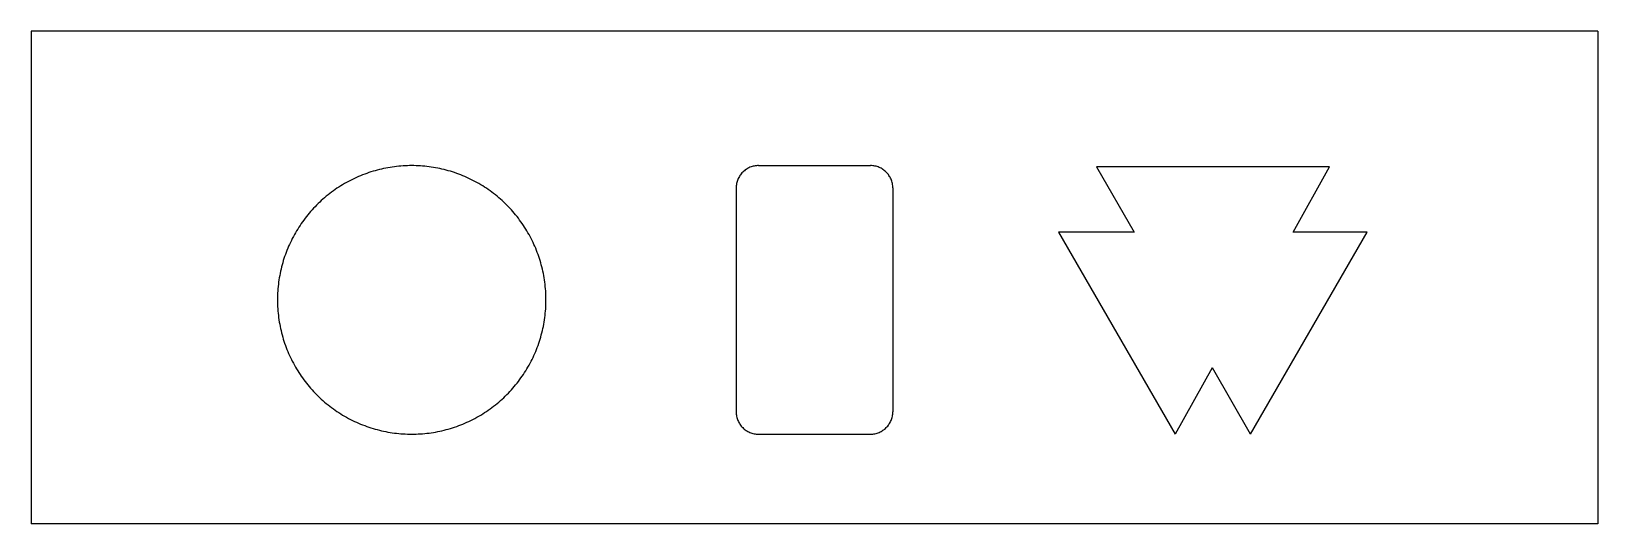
# Model space of a CAD drawing. Extents: x -1 to 38406, y 34 to 10041.
# Drawn here: x 28924 to 38406, y 5072 to 8052 of the extents above; entities that cross this region are included whole.
import ezdxf

# ---------------------------------------------------------------- set-up
doc = ezdxf.new("R2010")
doc.units = 0

msp = doc.modelspace()

# ---------------------------------------------------------------- linework, layer by layer
at = {"layer": 'Visible'}
for p, q in [((38406.5, 8052.25), (28923.8, 8052.25)), ((28923.8, 8052.25), (28923.8, 5071.98)), ((38406.5, 8052.25), (38406.5, 5071.98)), ((31005.237197, 7208.706103), (30992.490464, 7204.984126)), ((31018.029343, 7212.215396), (31005.237197, 7208.706103)), ((31030.86423, 7215.512004), (31018.029343, 7212.215396)), ((31043.739187, 7218.595928), (31030.86423, 7215.512004)), ((31056.651543, 7221.467167), (31043.739187, 7218.595928)), ((31069.598627, 7224.125722), (31056.651543, 7221.467167)), ((31082.577766, 7226.571593), (31069.598627, 7224.125722)), ((31095.586291, 7228.80478), (31082.577766, 7226.571593)), ((31108.621528, 7230.825281), (31095.586291, 7228.80478)), ((31121.680808, 7232.633099), (31108.621528, 7230.825281)), ((31134.761459, 7234.228232), (31121.680808, 7232.633099)), ((31147.860808, 7235.610681), (31134.761459, 7234.228232)), ((31160.976186, 7236.780445), (31147.860808, 7235.610681)), ((31174.104921, 7237.737525), (31160.976186, 7236.780445)), ((31187.244341, 7238.48192), (31174.104921, 7237.737525)), ((31200.391775, 7239.013631), (31187.244341, 7238.48192)), ((31213.544552, 7239.332658), (31200.391775, 7239.013631)), ((31226.7, 7239.439), (31213.544552, 7239.332658)), ((31239.855448, 7239.332658), (31226.7, 7239.439)), ((31253.008225, 7239.013631), (31239.855448, 7239.332658)), ((31266.155659, 7238.48192), (31253.008225, 7239.013631)), ((31279.295079, 7237.737525), (31266.155659, 7238.48192)), ((31292.423814, 7236.780445), (31279.295079, 7237.737525)), ((31305.539192, 7235.610681), (31292.423814, 7236.780445)), ((31318.638541, 7234.228232), (31305.539192, 7235.610681)), ((31331.719192, 7232.633099), (31318.638541, 7234.228232)), ((31344.778472, 7230.825281), (31331.719192, 7232.633099)), ((31357.813709, 7228.80478), (31344.778472, 7230.825281)), ((31370.822234, 7226.571593), (31357.813709, 7228.80478)), ((31383.801373, 7224.125722), (31370.822234, 7226.571593)), ((31396.748457, 7221.467167), (31383.801373, 7224.125722)), ((31409.660813, 7218.595928), (31396.748457, 7221.467167)), ((31422.53577, 7215.512004), (31409.660813, 7218.595928)), ((31435.370657, 7212.215396), (31422.53577, 7215.512004)), ((31448.162803, 7208.706103), (31435.370657, 7212.215396)), ((31460.909536, 7204.984126), (31448.162803, 7208.706103)), ((33240.546725, 7208.751532), (33235.478024, 7204.384843)), ((33245.805365, 7212.848102), (33240.546725, 7208.751532)), ((33251.24284, 7216.669953), (33245.805365, 7212.848102)), ((33256.848047, 7220.212487), (33251.24284, 7216.669953)), ((33262.609882, 7223.471103), (33256.848047, 7220.212487)), ((33268.517242, 7226.441204), (33262.609882, 7223.471103)), ((33274.559023, 7229.118189), (33268.517242, 7226.441204)), ((33280.724122, 7231.497459), (33274.559023, 7229.118189)), ((33287.001435, 7233.574415), (33280.724122, 7231.497459)), ((33293.379857, 7235.344458), (33287.001435, 7233.574415)), ((33299.848287, 7236.802988), (33293.379857, 7235.344458)), ((33306.395619, 7237.945407), (33299.848287, 7236.802988)), ((33313.010751, 7238.767115), (33306.395619, 7237.945407)), ((33319.68258, 7239.263512), (33313.010751, 7238.767115)), ((33326.4, 7239.43), (33319.68258, 7239.263512)), ((33326.5, 7239.45), (34003.8, 7239.45)), ((34010.704114, 7239.260731), (34003.733, 7239.437)), ((34017.583714, 7238.737599), (34010.704114, 7239.260731)), ((34024.363288, 7237.876116), (34017.583714, 7238.737599)), ((34031.034326, 7236.684792), (34024.363288, 7237.876116)), ((34037.588314, 7235.17214), (34031.034326, 7236.684792)), ((34044.016742, 7233.346672), (34037.588314, 7235.17214)), ((34050.311098, 7231.216898), (34044.016742, 7233.346672)), ((34056.46287, 7228.791332), (34050.311098, 7231.216898)), ((34062.463547, 7226.078483), (34056.46287, 7228.791332)), ((34068.304616, 7223.086865), (34062.463547, 7226.078483)), ((34073.977567, 7219.824988), (34068.304616, 7223.086865)), ((34079.473888, 7216.301364), (34073.977567, 7219.824988)), ((34084.785067, 7212.524505), (34079.473888, 7216.301364)), ((34089.902592, 7208.502923), (34084.785067, 7212.524505)), ((34094.817951, 7204.245129), (34089.902592, 7208.502923)), ((35372.3, 7232.16), (35600.335, 6836.598)), ((36783.4, 7232.16), (35372.3, 7232.16)), ((36562.4, 6836.6), (36783.38, 7232.162)), ((30797.008845, 7116.575119), (30785.57853, 7109.325613)), ((30808.58328, 7123.64888), (30797.008845, 7116.575119)), ((30820.3005, 7130.544582), (30808.58328, 7123.64888)), ((30832.130963, 7137.244141), (30820.3005, 7130.544582)), ((30844.044237, 7143.731016), (30832.130963, 7137.244141)), ((30856.037652, 7150.005206), (30844.044237, 7143.731016)), ((30868.108535, 7156.066711), (30856.037652, 7150.005206)), ((30880.254216, 7161.915533), (30868.108535, 7156.066711)), ((30892.472023, 7167.551669), (30880.254216, 7161.915533)), ((30904.759286, 7172.975122), (30892.472023, 7167.551669)), ((30917.113331, 7178.18589), (30904.759286, 7172.975122)), ((30929.531489, 7183.183974), (30917.113331, 7178.18589)), ((30942.011088, 7187.969373), (30929.531489, 7183.183974)), ((30954.549456, 7192.542088), (30942.011088, 7187.969373)), ((30967.143922, 7196.902118), (30954.549456, 7192.542088)), ((30979.791816, 7201.049464), (30967.143922, 7196.902118)), ((30992.490464, 7204.984126), (30979.791816, 7201.049464)), ((31473.608184, 7201.049464), (31460.909536, 7204.984126)), ((31486.256078, 7196.902118), (31473.608184, 7201.049464)), ((31498.850544, 7192.542088), (31486.256078, 7196.902118)), ((31511.388912, 7187.969373), (31498.850544, 7192.542088)), ((31523.868511, 7183.183974), (31511.388912, 7187.969373)), ((31536.286669, 7178.18589), (31523.868511, 7183.183974)), ((31548.640714, 7172.975122), (31536.286669, 7178.18589)), ((31560.927977, 7167.551669), (31548.640714, 7172.975122)), ((31573.145784, 7161.915533), (31560.927977, 7167.551669)), ((31585.291465, 7156.066711), (31573.145784, 7161.915533)), ((31597.362348, 7150.005206), (31585.291465, 7156.066711)), ((31609.355763, 7143.731016), (31597.362348, 7150.005206)), ((31621.269037, 7137.244141), (31609.355763, 7143.731016)), ((31633.0995, 7130.544582), (31621.269037, 7137.244141)), ((31644.81672, 7123.64888), (31633.0995, 7130.544582)), ((31656.391155, 7116.575119), (31644.81672, 7123.64888)), ((31667.82147, 7109.325613), (31656.391155, 7116.575119)), ((33191.595885, 7117.352249), (33191.099488, 7110.68042)), ((33192.417593, 7123.967381), (33191.595885, 7117.352249)), ((33193.560012, 7130.514713), (33192.417593, 7123.967381)), ((33195.018542, 7136.983143), (33193.560012, 7130.514713)), ((33196.788585, 7143.361565), (33195.018542, 7136.983143)), ((33198.865541, 7149.638878), (33196.788585, 7143.361565)), ((33201.244811, 7155.803977), (33198.865541, 7149.638878)), ((33203.921796, 7161.845758), (33201.244811, 7155.803977)), ((33206.891897, 7167.753118), (33203.921796, 7161.845758)), ((33210.150513, 7173.514953), (33206.891897, 7167.753118)), ((33213.693047, 7179.12016), (33210.150513, 7173.514953)), ((33217.514898, 7184.557635), (33213.693047, 7179.12016)), ((33221.611468, 7189.816275), (33217.514898, 7184.557635)), ((33225.978157, 7194.884976), (33221.611468, 7189.816275)), ((33230.610366, 7199.752634), (33225.978157, 7194.884976)), ((33235.478024, 7204.384843), (33230.610366, 7199.752634)), ((34099.522634, 7199.759634), (34094.817951, 7204.245129)), ((34104.008129, 7195.054951), (34099.522634, 7199.759634)), ((34108.265923, 7190.139592), (34104.008129, 7195.054951)), ((34112.287505, 7185.022067), (34108.265923, 7190.139592)), ((34116.064364, 7179.710888), (34112.287505, 7185.022067)), ((34119.587988, 7174.214567), (34116.064364, 7179.710888)), ((34122.849865, 7168.541616), (34119.587988, 7174.214567)), ((34125.841483, 7162.700547), (34122.849865, 7168.541616)), ((34128.554332, 7156.69987), (34125.841483, 7162.700547)), ((34130.979898, 7150.548098), (34128.554332, 7156.69987)), ((34133.109672, 7144.253742), (34130.979898, 7150.548098)), ((34134.93514, 7137.825314), (34133.109672, 7144.253742)), ((34136.447792, 7131.271326), (34134.93514, 7137.825314)), ((34137.639116, 7124.600288), (34136.447792, 7131.271326)), ((34138.500599, 7117.820714), (34137.639116, 7124.600288)), ((34139.023731, 7110.941114), (34138.500599, 7117.820714)), ((30669.738982, 7018.64347), (30660.142289, 7009.465465)), ((30679.495823, 7027.673492), (30669.738982, 7018.64347)), ((30689.411477, 7036.553216), (30679.495823, 7027.673492)), ((30699.484607, 7045.280329), (30689.411477, 7036.553216)), ((30709.713879, 7053.852517), (30699.484607, 7045.280329)), ((30720.097955, 7062.267466), (30709.713879, 7053.852517)), ((30730.635502, 7070.522865), (30720.097955, 7062.267466)), ((30741.325182, 7078.616398), (30730.635502, 7070.522865)), ((30752.165661, 7086.545753), (30741.325182, 7078.616398)), ((30763.155602, 7094.308616), (30752.165661, 7086.545753)), ((30774.29367, 7101.902674), (30763.155602, 7094.308616)), ((30785.57853, 7109.325613), (30774.29367, 7101.902674)), ((31679.10633, 7101.902674), (31667.82147, 7109.325613)), ((31690.244399, 7094.308616), (31679.10633, 7101.902674)), ((31701.23434, 7086.545753), (31690.244399, 7094.308616)), ((31712.074819, 7078.616398), (31701.23434, 7086.545753)), ((31722.7645, 7070.522865), (31712.074819, 7078.616398)), ((31733.302048, 7062.267466), (31722.7645, 7070.522865)), ((31743.686125, 7053.852517), (31733.302048, 7062.267466)), ((31753.915398, 7045.280329), (31743.686125, 7053.852517)), ((31763.98853, 7036.553216), (31753.915398, 7045.280329)), ((31773.904185, 7027.673492), (31763.98853, 7036.553216)), ((31783.661028, 7018.64347), (31773.904185, 7027.673492)), ((31793.257724, 7009.465465), (31783.661028, 7018.64347)), ((33191.099488, 7110.68042), (33190.933, 7103.963)), ((33191, 7103.98), (33191, 5749.31)), ((34139.2, 7103.97), (34139.023731, 7110.941114)), ((34139.3, 7103.98), (34139.3, 5749.31)), ((30589.294353, 6930.991597), (30581.199097, 6920.585838)), ((30597.561778, 6941.270193), (30589.294353, 6930.991597)), ((30606.000036, 6951.419312), (30597.561778, 6941.270193)), ((30614.607792, 6961.436642), (30606.000036, 6951.419312)), ((30623.38371, 6971.319867), (30614.607792, 6961.436642)), ((30632.326454, 6981.066676), (30623.38371, 6971.319867)), ((30641.434689, 6990.674754), (30632.326454, 6981.066676)), ((30650.707079, 7000.141788), (30641.434689, 6990.674754)), ((30660.142289, 7009.465465), (30650.707079, 7000.141788)), ((31802.692936, 7000.141788), (31793.257724, 7009.465465)), ((31811.965329, 6990.674754), (31802.692936, 7000.141788)), ((31821.073568, 6981.066676), (31811.965329, 6990.674754)), ((31830.016316, 6971.319867), (31821.073568, 6981.066676)), ((31838.792239, 6961.436642), (31830.016316, 6971.319867)), ((31847.399999, 6951.419312), (31838.792239, 6961.436642)), ((31855.838263, 6941.270193), (31847.399999, 6951.419312)), ((31864.105694, 6930.991597), (31855.838263, 6941.270193)), ((31872.200956, 6920.585838), (31864.105694, 6930.991597)), ((30522.795418, 6833.0395), (30516.309789, 6821.593377)), ((30529.465237, 6844.379281), (30522.795418, 6833.0395)), ((30536.31791, 6855.610407), (30529.465237, 6844.379281)), ((30543.352103, 6866.730563), (30536.31791, 6855.610407)), ((30550.566478, 6877.737437), (30543.352103, 6866.730563)), ((30557.959701, 6888.628715), (30550.566478, 6877.737437)), ((30565.530435, 6899.402083), (30557.959701, 6888.628715)), ((30573.277346, 6910.055228), (30565.530435, 6899.402083)), ((30581.199097, 6920.585838), (30573.277346, 6910.055228)), ((31880.122714, 6910.055228), (31872.200956, 6920.585838)), ((31887.869632, 6899.402083), (31880.122714, 6910.055228)), ((31895.440374, 6888.628715), (31887.869632, 6899.402083)), ((31902.833606, 6877.737437), (31895.440374, 6888.628715)), ((31910.04799, 6866.730563), (31902.833606, 6877.737437)), ((31917.082193, 6855.610407), (31910.04799, 6866.730563)), ((31923.934877, 6844.379281), (31917.082193, 6855.610407)), ((31930.604707, 6833.0395), (31923.934877, 6844.379281)), ((31937.090348, 6821.593377), (31930.604707, 6833.0395)), ((35142.6, 6836.6), (35849.566, 5613.84)), ((35600.3, 6836.6), (35142.6, 6836.6)), ((36304.8, 5613.85), (37010.919, 6836.61)), ((37010.9, 6836.6), (36562.4, 6836.6)), ((30476.179905, 6738.687261), (30471.215881, 6726.473685)), ((30481.338805, 6750.813004), (30476.179905, 6738.687261)), ((30486.691244, 6762.848598), (30481.338805, 6750.813004)), ((30492.235887, 6774.79173), (30486.691244, 6762.848598)), ((30497.971399, 6786.640088), (30492.235887, 6774.79173)), ((30503.896444, 6798.391357), (30497.971399, 6786.640088)), ((30510.009686, 6810.043225), (30503.896444, 6798.391357)), ((30516.309789, 6821.593377), (30510.009686, 6810.043225)), ((31943.390464, 6810.043225), (31937.090348, 6821.593377)), ((31949.50372, 6798.391357), (31943.390464, 6810.043225)), ((31955.428779, 6786.640088), (31949.50372, 6798.391357)), ((31961.164306, 6774.79173), (31955.428779, 6786.640088)), ((31966.708965, 6762.848598), (31961.164306, 6774.79173)), ((31972.061422, 6750.813004), (31966.708965, 6762.848598)), ((31977.220339, 6738.687261), (31972.061422, 6750.813004)), ((31982.184382, 6726.473685), (31977.220339, 6738.687261)), ((30442.036422, 6638.713608), (30438.679486, 6625.880638)), ((30445.598919, 6651.47725), (30442.036422, 6638.713608)), ((30449.365641, 6664.169252), (30445.598919, 6651.47725)), ((30453.335253, 6676.7873), (30449.365641, 6664.169252)), ((30457.506419, 6689.329081), (30453.335253, 6676.7873)), ((30461.877802, 6701.792281), (30457.506419, 6689.329081)), ((30466.448068, 6714.174587), (30461.877802, 6701.792281)), ((30471.215881, 6726.473685), (30466.448068, 6714.174587)), ((31986.952214, 6714.174587), (31982.184382, 6726.473685)), ((31991.522501, 6701.792281), (31986.952214, 6714.174587)), ((31995.893906, 6689.329081), (31991.522501, 6701.792281)), ((32000.065095, 6676.7873), (31995.893906, 6689.329081)), ((32004.03473, 6664.169252), (32000.065095, 6676.7873)), ((32007.801477, 6651.47725), (32004.03473, 6664.169252)), ((32011.364, 6638.713608), (32007.801477, 6651.47725)), ((32014.720963, 6625.880638), (32011.364, 6638.713608)), ((30422.929444, 6547.556507), (30421.048833, 6534.303025)), ((30425.024966, 6560.756856), (30422.929444, 6547.556507)), ((30427.334063, 6573.901759), (30425.024966, 6560.756856)), ((30429.855399, 6586.988902), (30427.334063, 6573.901759)), ((30432.587639, 6600.015972), (30429.855399, 6586.988902)), ((30435.529447, 6612.980655), (30432.587639, 6600.015972)), ((30438.679486, 6625.880638), (30435.529447, 6612.980655)), ((32017.87103, 6612.980655), (32014.720963, 6625.880638)), ((32020.812867, 6600.015972), (32017.87103, 6612.980655)), ((32023.545137, 6586.988902), (32020.812867, 6600.015972)), ((32026.066505, 6573.901759), (32023.545137, 6586.988902)), ((32028.375634, 6560.756856), (32026.066505, 6573.901759)), ((32030.47119, 6547.556507), (32028.375634, 6560.756856)), ((32032.351837, 6534.303025), (32030.47119, 6547.556507)), ((30414.353082, 6453.795896), (30414.014243, 6440.235261)), ((30414.916182, 6467.319593), (30414.353082, 6453.795896)), ((30415.702205, 6480.804038), (30414.916182, 6467.319593)), ((30416.709818, 6494.246917), (30415.702205, 6480.804038)), ((30417.937684, 6507.645916), (30416.709818, 6494.246917)), ((30419.384467, 6520.998724), (30417.937684, 6507.645916)), ((30421.048833, 6534.303025), (30419.384467, 6520.998724)), ((32034.016239, 6520.998724), (32032.351837, 6534.303025)), ((32035.46306, 6507.645916), (32034.016239, 6520.998724)), ((32036.690965, 6494.246917), (32035.46306, 6507.645916)), ((32037.698619, 6480.804038), (32036.690965, 6494.246917)), ((32038.484684, 6467.319593), (32037.698619, 6480.804038)), ((32039.047827, 6453.795896), (32038.484684, 6467.319593)), ((32039.386711, 6440.235261), (32039.047827, 6453.795896)), ((30414.014243, 6440.235261), (30413.901, 6426.64)), ((30413.901, 6426.64), (30414.014266, 6413.044739)), ((30414.014266, 6413.044739), (30414.353128, 6399.484104)), ((30414.353128, 6399.484104), (30414.916249, 6385.960407)), ((30414.916249, 6385.960407), (30415.702293, 6372.475962)), ((30415.702293, 6372.475962), (30416.709926, 6359.033083)), ((30416.709926, 6359.033083), (30417.937812, 6345.634084)), ((32035.462816, 6345.634084), (32036.690682, 6359.033083)), ((32036.690682, 6359.033083), (32037.698295, 6372.475962)), ((32037.698295, 6372.475962), (32038.484318, 6385.960407)), ((32038.484318, 6385.960407), (32039.047418, 6399.484104)), ((32039.047418, 6399.484104), (32039.386257, 6413.044739)), ((32039.386257, 6413.044739), (32039.4995, 6426.64)), ((32039.5, 6426.64), (32039.386711, 6440.235261)), ((32039.4995, 6426.64), (32039.5, 6426.64)), ((30417.937812, 6345.634084), (30419.384614, 6332.281276)), ((30419.384614, 6332.281276), (30421.048998, 6318.976975)), ((30421.048998, 6318.976975), (30422.929627, 6305.723493)), ((30422.929627, 6305.723493), (30425.025166, 6292.523144)), ((30425.025166, 6292.523144), (30427.334279, 6279.378241)), ((30427.334279, 6279.378241), (30429.855631, 6266.291098)), ((30429.855631, 6266.291098), (30432.587886, 6253.264028)), ((32020.812861, 6253.264028), (32023.545101, 6266.291098)), ((32023.545101, 6266.291098), (32026.066437, 6279.378241)), ((32026.066437, 6279.378241), (32028.375534, 6292.523144)), ((32028.375534, 6292.523144), (32030.471056, 6305.723493)), ((32030.471056, 6305.723493), (32032.351667, 6318.976975)), ((32032.351667, 6318.976975), (32034.016033, 6332.281276)), ((32034.016033, 6332.281276), (32035.462816, 6345.634084)), ((30432.587886, 6253.264028), (30435.529708, 6240.299345)), ((30435.529708, 6240.299345), (30438.679762, 6227.399362)), ((30438.679762, 6227.399362), (30442.036711, 6214.566392)), ((30442.036711, 6214.566392), (30445.599221, 6201.80275)), ((30445.599221, 6201.80275), (30449.365956, 6189.110748)), ((30449.365956, 6189.110748), (30453.335579, 6176.4927)), ((30453.335579, 6176.4927), (30457.506756, 6163.950919)), ((30457.506756, 6163.950919), (30461.87815, 6151.487719)), ((31991.522698, 6151.487719), (31995.894081, 6163.950919)), ((31995.894081, 6163.950919), (32000.065247, 6176.4927)), ((32000.065247, 6176.4927), (32004.034859, 6189.110748)), ((32004.034859, 6189.110748), (32007.801581, 6201.80275)), ((32007.801581, 6201.80275), (32011.364078, 6214.566392)), ((32011.364078, 6214.566392), (32014.721014, 6227.399362)), ((32014.721014, 6227.399362), (32017.871053, 6240.299345)), ((32017.871053, 6240.299345), (32020.812861, 6253.264028)), ((30461.87815, 6151.487719), (30466.448427, 6139.105413)), ((30466.448427, 6139.105413), (30471.21625, 6126.806315)), ((30471.21625, 6126.806315), (30476.180283, 6114.592739)), ((30476.180283, 6114.592739), (30481.339191, 6102.466996)), ((30481.339191, 6102.466996), (30486.691639, 6090.431402)), ((30486.691639, 6090.431402), (30492.236291, 6078.48827)), ((30492.236291, 6078.48827), (30497.97181, 6066.639912)), ((31955.429101, 6066.639912), (31961.164613, 6078.48827)), ((31961.164613, 6078.48827), (31966.709256, 6090.431402)), ((31966.709256, 6090.431402), (31972.061695, 6102.466996)), ((31972.061695, 6102.466996), (31977.220595, 6114.592739)), ((31977.220595, 6114.592739), (31982.184619, 6126.806315)), ((31982.184619, 6126.806315), (31986.952432, 6139.105413)), ((31986.952432, 6139.105413), (31991.522698, 6151.487719)), ((30497.97181, 6066.639912), (30503.896862, 6054.888643)), ((30503.896862, 6054.888643), (30510.010111, 6043.236775)), ((30510.010111, 6043.236775), (30516.31022, 6031.686623)), ((30516.31022, 6031.686623), (30522.795855, 6020.2405)), ((30522.795855, 6020.2405), (30529.46568, 6008.900719)), ((30529.46568, 6008.900719), (30536.318359, 5997.669593)), ((30536.318359, 5997.669593), (30543.352556, 5986.549437)), ((30543.352556, 5986.549437), (30550.566936, 5975.542563)), ((30550.566936, 5975.542563), (30557.960163, 5964.651285)), ((31895.440799, 5964.651285), (31902.834022, 5975.542563)), ((31902.834022, 5975.542563), (31910.048397, 5986.549437)), ((31910.048397, 5986.549437), (31917.08259, 5997.669593)), ((31917.08259, 5997.669593), (31923.935263, 6008.900719)), ((31923.935263, 6008.900719), (31930.605082, 6020.2405)), ((31930.605082, 6020.2405), (31937.090711, 6031.686623)), ((31937.090711, 6031.686623), (31943.390814, 6043.236775)), ((31943.390814, 6043.236775), (31949.504056, 6054.888643)), ((31949.504056, 6054.888643), (31955.429101, 6066.639912)), ((36073.6, 6014.83), (35849.516, 5613.849)), ((36304.8, 5613.85), (36073.66, 6014.831)), ((30557.960163, 5964.651285), (30565.530902, 5953.877917)), ((30565.530902, 5953.877917), (30573.277816, 5943.224772)), ((30573.277816, 5943.224772), (30581.199571, 5932.694162)), ((30581.199571, 5932.694162), (30589.29483, 5922.288403)), ((30589.29483, 5922.288403), (30597.562257, 5912.009807)), ((30597.562257, 5912.009807), (30606.000518, 5901.860688)), ((30606.000518, 5901.860688), (30614.608277, 5891.843358)), ((30614.608277, 5891.843358), (30623.384197, 5881.960133)), ((30623.384197, 5881.960133), (30632.326943, 5872.213324)), ((31821.074046, 5872.213324), (31830.01679, 5881.960133)), ((31830.01679, 5881.960133), (31838.792708, 5891.843358)), ((31838.792708, 5891.843358), (31847.400464, 5901.860688)), ((31847.400464, 5901.860688), (31855.838722, 5912.009807)), ((31855.838722, 5912.009807), (31864.106147, 5922.288403)), ((31864.106147, 5922.288403), (31872.201403, 5932.694162)), ((31872.201403, 5932.694162), (31880.123154, 5943.224772)), ((31880.123154, 5943.224772), (31887.870065, 5953.877917)), ((31887.870065, 5953.877917), (31895.440799, 5964.651285)), ((30632.326943, 5872.213324), (30641.43518, 5862.605246)), ((30641.43518, 5862.605246), (30650.707572, 5853.138212)), ((30650.707572, 5853.138212), (30660.142783, 5843.814535)), ((30660.142783, 5843.814535), (30669.739477, 5834.63653)), ((30669.739477, 5834.63653), (30679.496319, 5825.606508)), ((30679.496319, 5825.606508), (30689.411974, 5816.726784)), ((30689.411974, 5816.726784), (30699.485105, 5807.999671)), ((30699.485105, 5807.999671), (30709.714377, 5799.427483)), ((30709.714377, 5799.427483), (30720.098454, 5791.012534)), ((30720.098454, 5791.012534), (30730.636001, 5782.757135)), ((31722.764998, 5782.757135), (31733.302545, 5791.012534)), ((31733.302545, 5791.012534), (31743.686621, 5799.427483)), ((31743.686621, 5799.427483), (31753.915893, 5807.999671)), ((31753.915893, 5807.999671), (31763.989023, 5816.726784)), ((31763.989023, 5816.726784), (31773.904677, 5825.606508)), ((31773.904677, 5825.606508), (31783.661518, 5834.63653)), ((31783.661518, 5834.63653), (31793.258211, 5843.814535)), ((31793.258211, 5843.814535), (31802.693421, 5853.138212)), ((31802.693421, 5853.138212), (31811.965811, 5862.605246)), ((31811.965811, 5862.605246), (31821.074046, 5872.213324)), ((30730.636001, 5782.757135), (30741.325681, 5774.663602)), ((30741.325681, 5774.663602), (30752.16616, 5766.734247)), ((30752.16616, 5766.734247), (30763.156102, 5758.971384)), ((30763.156102, 5758.971384), (30774.29417, 5751.377326)), ((30774.29417, 5751.377326), (30785.57903, 5743.954387)), ((30785.57903, 5743.954387), (30797.009345, 5736.704881)), ((30797.009345, 5736.704881), (30808.58378, 5729.63112)), ((30808.58378, 5729.63112), (30820.301, 5722.735418)), ((30820.301, 5722.735418), (30832.131463, 5716.035859)), ((30832.131463, 5716.035859), (30844.044737, 5709.548984)), ((30844.044737, 5709.548984), (30856.038152, 5703.274794)), ((30856.038152, 5703.274794), (30868.109035, 5697.213289)), ((30868.109035, 5697.213289), (30880.254716, 5691.364467)), ((30880.254716, 5691.364467), (30892.472523, 5685.728331)), ((31560.928477, 5685.728331), (31573.146284, 5691.364467)), ((31573.146284, 5691.364467), (31585.291965, 5697.213289)), ((31585.291965, 5697.213289), (31597.362848, 5703.274794)), ((31597.362848, 5703.274794), (31609.356263, 5709.548984)), ((31609.356263, 5709.548984), (31621.269537, 5716.035859)), ((31621.269537, 5716.035859), (31633.1, 5722.735418)), ((31633.1, 5722.735418), (31644.81722, 5729.63112)), ((31644.81722, 5729.63112), (31656.391655, 5736.704881)), ((31656.391655, 5736.704881), (31667.82197, 5743.954387)), ((31667.82197, 5743.954387), (31679.10683, 5751.377326)), ((31679.10683, 5751.377326), (31690.244898, 5758.971384)), ((31690.244898, 5758.971384), (31701.234839, 5766.734247)), ((31701.234839, 5766.734247), (31712.075318, 5774.663602)), ((31712.075318, 5774.663602), (31722.764998, 5782.757135)), ((33190.9, 5749.3), (33191.076269, 5742.328886)), ((33191.076269, 5742.328886), (33191.599401, 5735.449286)), ((33191.599401, 5735.449286), (33192.460884, 5728.669712)), ((33192.460884, 5728.669712), (33193.652208, 5721.998674)), ((33193.652208, 5721.998674), (33195.16486, 5715.444686)), ((33195.16486, 5715.444686), (33196.990328, 5709.016258)), ((33196.990328, 5709.016258), (33199.120102, 5702.721902)), ((33199.120102, 5702.721902), (33201.545668, 5696.57013)), ((33201.545668, 5696.57013), (33204.258517, 5690.569453)), ((33204.258517, 5690.569453), (33207.250135, 5684.728384)), ((34122.816865, 5684.735384), (34125.808483, 5690.576453)), ((34125.808483, 5690.576453), (34128.521332, 5696.57713)), ((34128.521332, 5696.57713), (34130.946898, 5702.728902)), ((34130.946898, 5702.728902), (34133.076672, 5709.023258)), ((34133.076672, 5709.023258), (34134.90214, 5715.451686)), ((34134.90214, 5715.451686), (34136.414792, 5722.005674)), ((34136.414792, 5722.005674), (34137.606116, 5728.676712)), ((34137.606116, 5728.676712), (34138.467599, 5735.456286)), ((34138.467599, 5735.456286), (34138.990731, 5742.335886)), ((34138.990731, 5742.335886), (34139.167, 5749.307)), ((30892.472523, 5685.728331), (30904.759786, 5680.304878)), ((30904.759786, 5680.304878), (30917.113831, 5675.09411)), ((30917.113831, 5675.09411), (30929.531989, 5670.096026)), ((30929.531989, 5670.096026), (30942.011588, 5665.310627)), ((30942.011588, 5665.310627), (30954.549956, 5660.737912)), ((30954.549956, 5660.737912), (30967.144422, 5656.377882)), ((30967.144422, 5656.377882), (30979.792316, 5652.230536)), ((30979.792316, 5652.230536), (30992.490964, 5648.295874)), ((30992.490964, 5648.295874), (31005.237697, 5644.573897)), ((31005.237697, 5644.573897), (31018.029843, 5641.064604)), ((31018.029843, 5641.064604), (31030.86473, 5637.767996)), ((31030.86473, 5637.767996), (31043.739687, 5634.684072)), ((31043.739687, 5634.684072), (31056.652043, 5631.812833)), ((31056.652043, 5631.812833), (31069.599127, 5629.154278)), ((31069.599127, 5629.154278), (31082.578266, 5626.708407)), ((31082.578266, 5626.708407), (31095.586791, 5624.47522)), ((31095.586791, 5624.47522), (31108.622028, 5622.454719)), ((31108.622028, 5622.454719), (31121.681308, 5620.646901)), ((31121.681308, 5620.646901), (31134.761959, 5619.051768)), ((31134.761959, 5619.051768), (31147.861308, 5617.669319)), ((31147.861308, 5617.669319), (31160.976686, 5616.499555)), ((31160.976686, 5616.499555), (31174.105421, 5615.542475)), ((31174.105421, 5615.542475), (31187.244841, 5614.79808)), ((31187.244841, 5614.79808), (31200.392275, 5614.266369)), ((31200.392275, 5614.266369), (31213.545052, 5613.947342)), ((31213.545052, 5613.947342), (31226.7005, 5613.841)), ((31226.7005, 5613.841), (31239.855948, 5613.947342)), ((31239.855948, 5613.947342), (31253.008725, 5614.266369)), ((31253.008725, 5614.266369), (31266.156159, 5614.79808)), ((31266.156159, 5614.79808), (31279.295579, 5615.542475)), ((31279.295579, 5615.542475), (31292.424314, 5616.499555)), ((31292.424314, 5616.499555), (31305.539692, 5617.669319)), ((31305.539692, 5617.669319), (31318.639041, 5619.051768)), ((31318.639041, 5619.051768), (31331.719692, 5620.646901)), ((31331.719692, 5620.646901), (31344.778972, 5622.454719)), ((31344.778972, 5622.454719), (31357.814209, 5624.47522)), ((31357.814209, 5624.47522), (31370.822734, 5626.708407)), ((31370.822734, 5626.708407), (31383.801873, 5629.154278)), ((31383.801873, 5629.154278), (31396.748957, 5631.812833)), ((31396.748957, 5631.812833), (31409.661313, 5634.684072)), ((31409.661313, 5634.684072), (31422.53627, 5637.767996)), ((31422.53627, 5637.767996), (31435.371157, 5641.064604)), ((31435.371157, 5641.064604), (31448.163303, 5644.573897)), ((31448.163303, 5644.573897), (31460.910036, 5648.295874)), ((31460.910036, 5648.295874), (31473.608684, 5652.230536)), ((31473.608684, 5652.230536), (31486.256578, 5656.377882)), ((31486.256578, 5656.377882), (31498.851044, 5660.737912)), ((31498.851044, 5660.737912), (31511.389412, 5665.310627)), ((31511.389412, 5665.310627), (31523.869011, 5670.096026)), ((31523.869011, 5670.096026), (31536.287169, 5675.09411)), ((31536.287169, 5675.09411), (31548.641214, 5680.304878)), ((31548.641214, 5680.304878), (31560.928477, 5685.728331)), ((33207.250135, 5684.728384), (33210.512012, 5679.055433)), ((33210.512012, 5679.055433), (33214.035636, 5673.559112)), ((33214.035636, 5673.559112), (33217.812495, 5668.247933)), ((33217.812495, 5668.247933), (33221.834077, 5663.130408)), ((33221.834077, 5663.130408), (33226.091871, 5658.215049)), ((33226.091871, 5658.215049), (33230.577366, 5653.510366)), ((33230.577366, 5653.510366), (33235.282049, 5649.024871)), ((33235.282049, 5649.024871), (33240.197408, 5644.767077)), ((33240.197408, 5644.767077), (33245.314933, 5640.745495)), ((33245.314933, 5640.745495), (33250.626112, 5636.968636)), ((33250.626112, 5636.968636), (33256.122433, 5633.445012)), ((33256.122433, 5633.445012), (33261.795384, 5630.183135)), ((33261.795384, 5630.183135), (33267.636453, 5627.191517)), ((33267.636453, 5627.191517), (33273.63713, 5624.478668)), ((33273.63713, 5624.478668), (33279.788902, 5622.053102)), ((33279.788902, 5622.053102), (33286.083258, 5619.923328)), ((33286.083258, 5619.923328), (33292.511686, 5618.09786)), ((33292.511686, 5618.09786), (33299.065674, 5616.585208)), ((33299.065674, 5616.585208), (33305.736712, 5615.393884)), ((33305.736712, 5615.393884), (33312.516286, 5614.532401)), ((33312.516286, 5614.532401), (33319.395886, 5614.009269)), ((33319.395886, 5614.009269), (33326.367, 5613.833)), ((33326.5, 5613.85), (34003.8, 5613.85)), ((34003.7, 5613.84), (34010.671114, 5614.016269)), ((34010.671114, 5614.016269), (34017.550714, 5614.539401)), ((34017.550714, 5614.539401), (34024.330288, 5615.400884)), ((34024.330288, 5615.400884), (34031.001326, 5616.592208)), ((34031.001326, 5616.592208), (34037.555314, 5618.10486)), ((34037.555314, 5618.10486), (34043.983742, 5619.930328)), ((34043.983742, 5619.930328), (34050.278098, 5622.060102)), ((34050.278098, 5622.060102), (34056.42987, 5624.485668)), ((34056.42987, 5624.485668), (34062.430547, 5627.198517)), ((34062.430547, 5627.198517), (34068.271616, 5630.190135)), ((34068.271616, 5630.190135), (34073.944567, 5633.452012)), ((34073.944567, 5633.452012), (34079.440888, 5636.975636)), ((34079.440888, 5636.975636), (34084.752067, 5640.752495)), ((34084.752067, 5640.752495), (34089.869592, 5644.774077)), ((34089.869592, 5644.774077), (34094.784951, 5649.031871)), ((34094.784951, 5649.031871), (34099.489634, 5653.517366)), ((34099.489634, 5653.517366), (34103.975129, 5658.222049)), ((34103.975129, 5658.222049), (34108.232923, 5663.137408)), ((34108.232923, 5663.137408), (34112.254505, 5668.254933)), ((34112.254505, 5668.254933), (34116.031364, 5673.566112)), ((34116.031364, 5673.566112), (34119.554988, 5679.062433)), ((34119.554988, 5679.062433), (34122.816865, 5684.735384)), ((38406.5, 5071.98), (28923.8, 5071.98))]:
    msp.add_line(p, q, dxfattribs=at)

doc.saveas('drawing.dxf')
